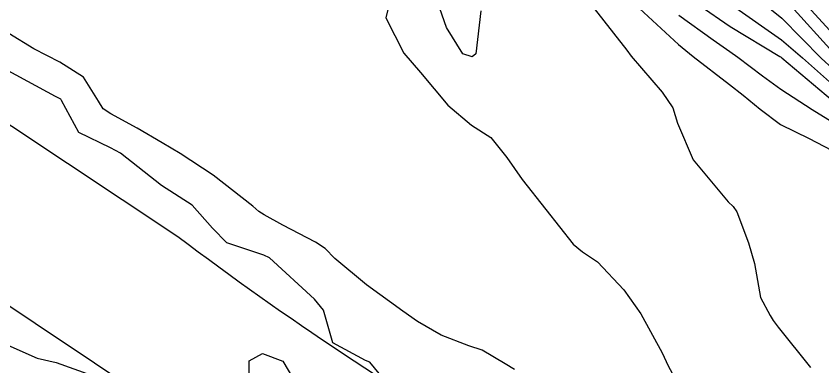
# Model space of a CAD drawing. Header units: metres. Extents: x 298520 to 308411, y 7433745 to 7450750.
# Drawn here: x 304340.55 to 304371.87, y 7439836.65 to 7439850.26 of the extents above; entities that cross this region are included whole.
import ezdxf

# ---------------------------------------------------------------- set-up
doc = ezdxf.new("R2010")
doc.units = ezdxf.units.M
doc.header["$LTSCALE"] = 10
for name, color, linetype in [('Curvas de Nivel 1m', 11, 'Continuous'), ('Curvas de Nivel 5m', 15, 'Continuous'), ('Vias Primárias', 230, 'Continuous')]:
    doc.layers.add(name, color=color, linetype=linetype)

msp = doc.modelspace()

# ---------------------------------------------------------------- linework, layer by layer
at = {"layer": 'Curvas de Nivel 1m', "flags": 128}
for points, elevation in [([(304355.062, 7439850.822), (304354.903, 7439850.194), (304355.607, 7439848.816), (304356.246, 7439848.069), (304357.313, 7439846.799), (304358.225, 7439846.022), (304358.984, 7439845.542), (304359.602, 7439844.769), (304360.2, 7439843.919), (304361.108, 7439842.751), (304362.17, 7439841.408), (304362.538, 7439841.106), (304363.118, 7439840.726), (304364.147, 7439839.638), (304364.807, 7439838.703), (304365.624, 7439837.189), (304365.866, 7439836.692), (304366.108, 7439836.231)], 757), ([(304358.597, 7439850.467), (304358.401, 7439848.788), (304358.252, 7439848.676), (304357.891, 7439848.794), (304357.255, 7439849.813), (304356.913, 7439850.804)], 757), ([(304362.843, 7439850.732), (304364.256, 7439848.929), (304364.43, 7439848.708), (304365.63, 7439847.305), (304366.038, 7439846.692), (304366.227, 7439846.101), (304366.828, 7439844.684), (304368.187, 7439843.055), (304368.385, 7439842.867), (304368.528, 7439842.665), (304368.977, 7439841.464), (304369.214, 7439840.654), (304369.449, 7439839.345), (304369.823, 7439838.645), (304369.941, 7439838.453), (304370.128, 7439838.185), (304371.391, 7439836.627)], 756), ([(304367.061, 7439850.682), (304368.271, 7439849.857), (304370.2, 7439848.694), (304370.253, 7439848.66), (304370.276, 7439848.64), (304372.237, 7439846.984)], 753), ([(304368.362, 7439850.669), (304370.263, 7439849.34), (304371.084, 7439848.632), (304372.243, 7439847.599)], 752), ([(304369.678, 7439850.649), (304370.276, 7439850.174), (304371.807, 7439848.624), (304372.249, 7439848.21)], 751), ([(304371.282, 7439850.63), (304372.267, 7439849.557)], 749), ([(304366.277, 7439850.295), (304367.608, 7439849.331), (304368.256, 7439848.885), (304368.567, 7439848.665), (304369.529, 7439847.934), (304370.241, 7439847.418), (304371.454, 7439846.628), (304372.226, 7439846.161)], 754), ([(304359.894, 7439836.547), (304359.539, 7439836.769), (304358.637, 7439837.301), (304358.12, 7439837.463), (304357.051, 7439837.874), (304356.129, 7439838.409), (304355.557, 7439838.816), (304354.148, 7439839.832), (304352.925, 7439840.849), (304352.549, 7439841.236), (304352.169, 7439841.481), (304350.906, 7439842.142), (304350.18, 7439842.543), (304349.973, 7439842.676), (304349.735, 7439842.887), (304348.201, 7439844.09), (304346.917, 7439844.923), (304346.217, 7439845.339), (304345.253, 7439845.909), (304344.228, 7439846.463), (304343.932, 7439846.656), (304343.748, 7439846.957), (304343.162, 7439847.886), (304342.248, 7439848.466), (304341.244, 7439848.99), (304340.262, 7439849.588)], 757), ([(304355.192, 7439835.729), (304354.281, 7439836.828), (304354.114, 7439836.89), (304352.848, 7439837.577), (304352.481, 7439838.855), (304352.139, 7439839.271), (304350.384, 7439840.878), (304350.164, 7439840.986), (304348.733, 7439841.466), (304348.174, 7439842.03), (304347.379, 7439842.918), (304346.194, 7439843.687), (304344.608, 7439844.946), (304344.215, 7439845.145), (304342.988, 7439845.736), (304342.313, 7439846.979), (304342.286, 7439847.032), (304342.234, 7439847.065), (304342.076, 7439847.14), (304340.244, 7439848.136)], 756), ([(304340.118, 7439837.542), (304341.366, 7439836.987), (304342.111, 7439836.813), (304343.473, 7439836.326)], 756), ([(304349.599, 7439836.379), (304349.598, 7439836.888), (304350.116, 7439837.167), (304350.908, 7439836.872), (304352.093, 7439834.86)], 756)]:
    msp.add_lwpolyline(points, dxfattribs=dict(at, elevation=elevation))
at = {"layer": 'Curvas de Nivel 5m', "flags": 128}
for points, elevation in [([(304364.585, 7439850.707), (304366.26, 7439849.16), (304366.836, 7439848.684), (304368.242, 7439847.604), (304368.77, 7439847.194), (304369.436, 7439846.652), (304370.224, 7439846.056), (304371.334, 7439845.511), (304372.21, 7439845.061)], 755), ([(304370.642, 7439850.636), (304372.257, 7439848.863)], 750)]:
    msp.add_lwpolyline(points, dxfattribs=dict(at, elevation=elevation))
at = {"layer": 'Vias Primárias'}
for points in [[(304461.878, 7439749.95), (304460.331, 7439751.751), (304456.394, 7439755.83), (304450.836, 7439759.956), (304439.092, 7439768.164), (304412.534, 7439785.187), (304397.355, 7439795.74, -0.033321), (304392.246, 7439799.823, -0.044989), (304390.26, 7439801.997, -0.072542), (304388.998, 7439804.278, 0.015985), (304386.413, 7439810.522, 0.088918), (304381.12, 7439818.228, 0.067943), (304377.453, 7439821.05, -0.037321), (304370.953, 7439825.448, 0.035074), (304359.944, 7439832.968, -0.028868), (304346.831, 7439841.69), (304308.147, 7439867.384), (304296.299, 7439875.98, 0.032807), (304289.627, 7439880.182, 0.091079), (304284.985, 7439881.694, 0.043515), (304278.493, 7439881.994, 0.09368), (304274.345, 7439881.034, 0.10832), (304267.032, 7439875.699, -0.21439)], [(304289.888, 7439873.144, 0.045727), (304296.365, 7439868.445), (304327.607, 7439847.478), (304357.259, 7439827.672), (304368.64, 7439819.915), (304372.373, 7439817.634, -0.019518), (304376.589, 7439814.827, -0.254576), (304379.155, 7439809.457, -0.189333), (304378.544, 7439808.114), (304370.906, 7439812.447), (304361.435, 7439818), (304355.568, 7439819.713), (304340.153, 7439823.264), (304329.88, 7439824.059), (304324.32, 7439823.693), (304317.163, 7439822.348), (304312.088, 7439821.06), (304304.511, 7439818.375), (304289.225, 7439810.916)]]:
    msp.add_lwpolyline(points, format="xyb", dxfattribs=at)

doc.saveas('drawing.dxf')
